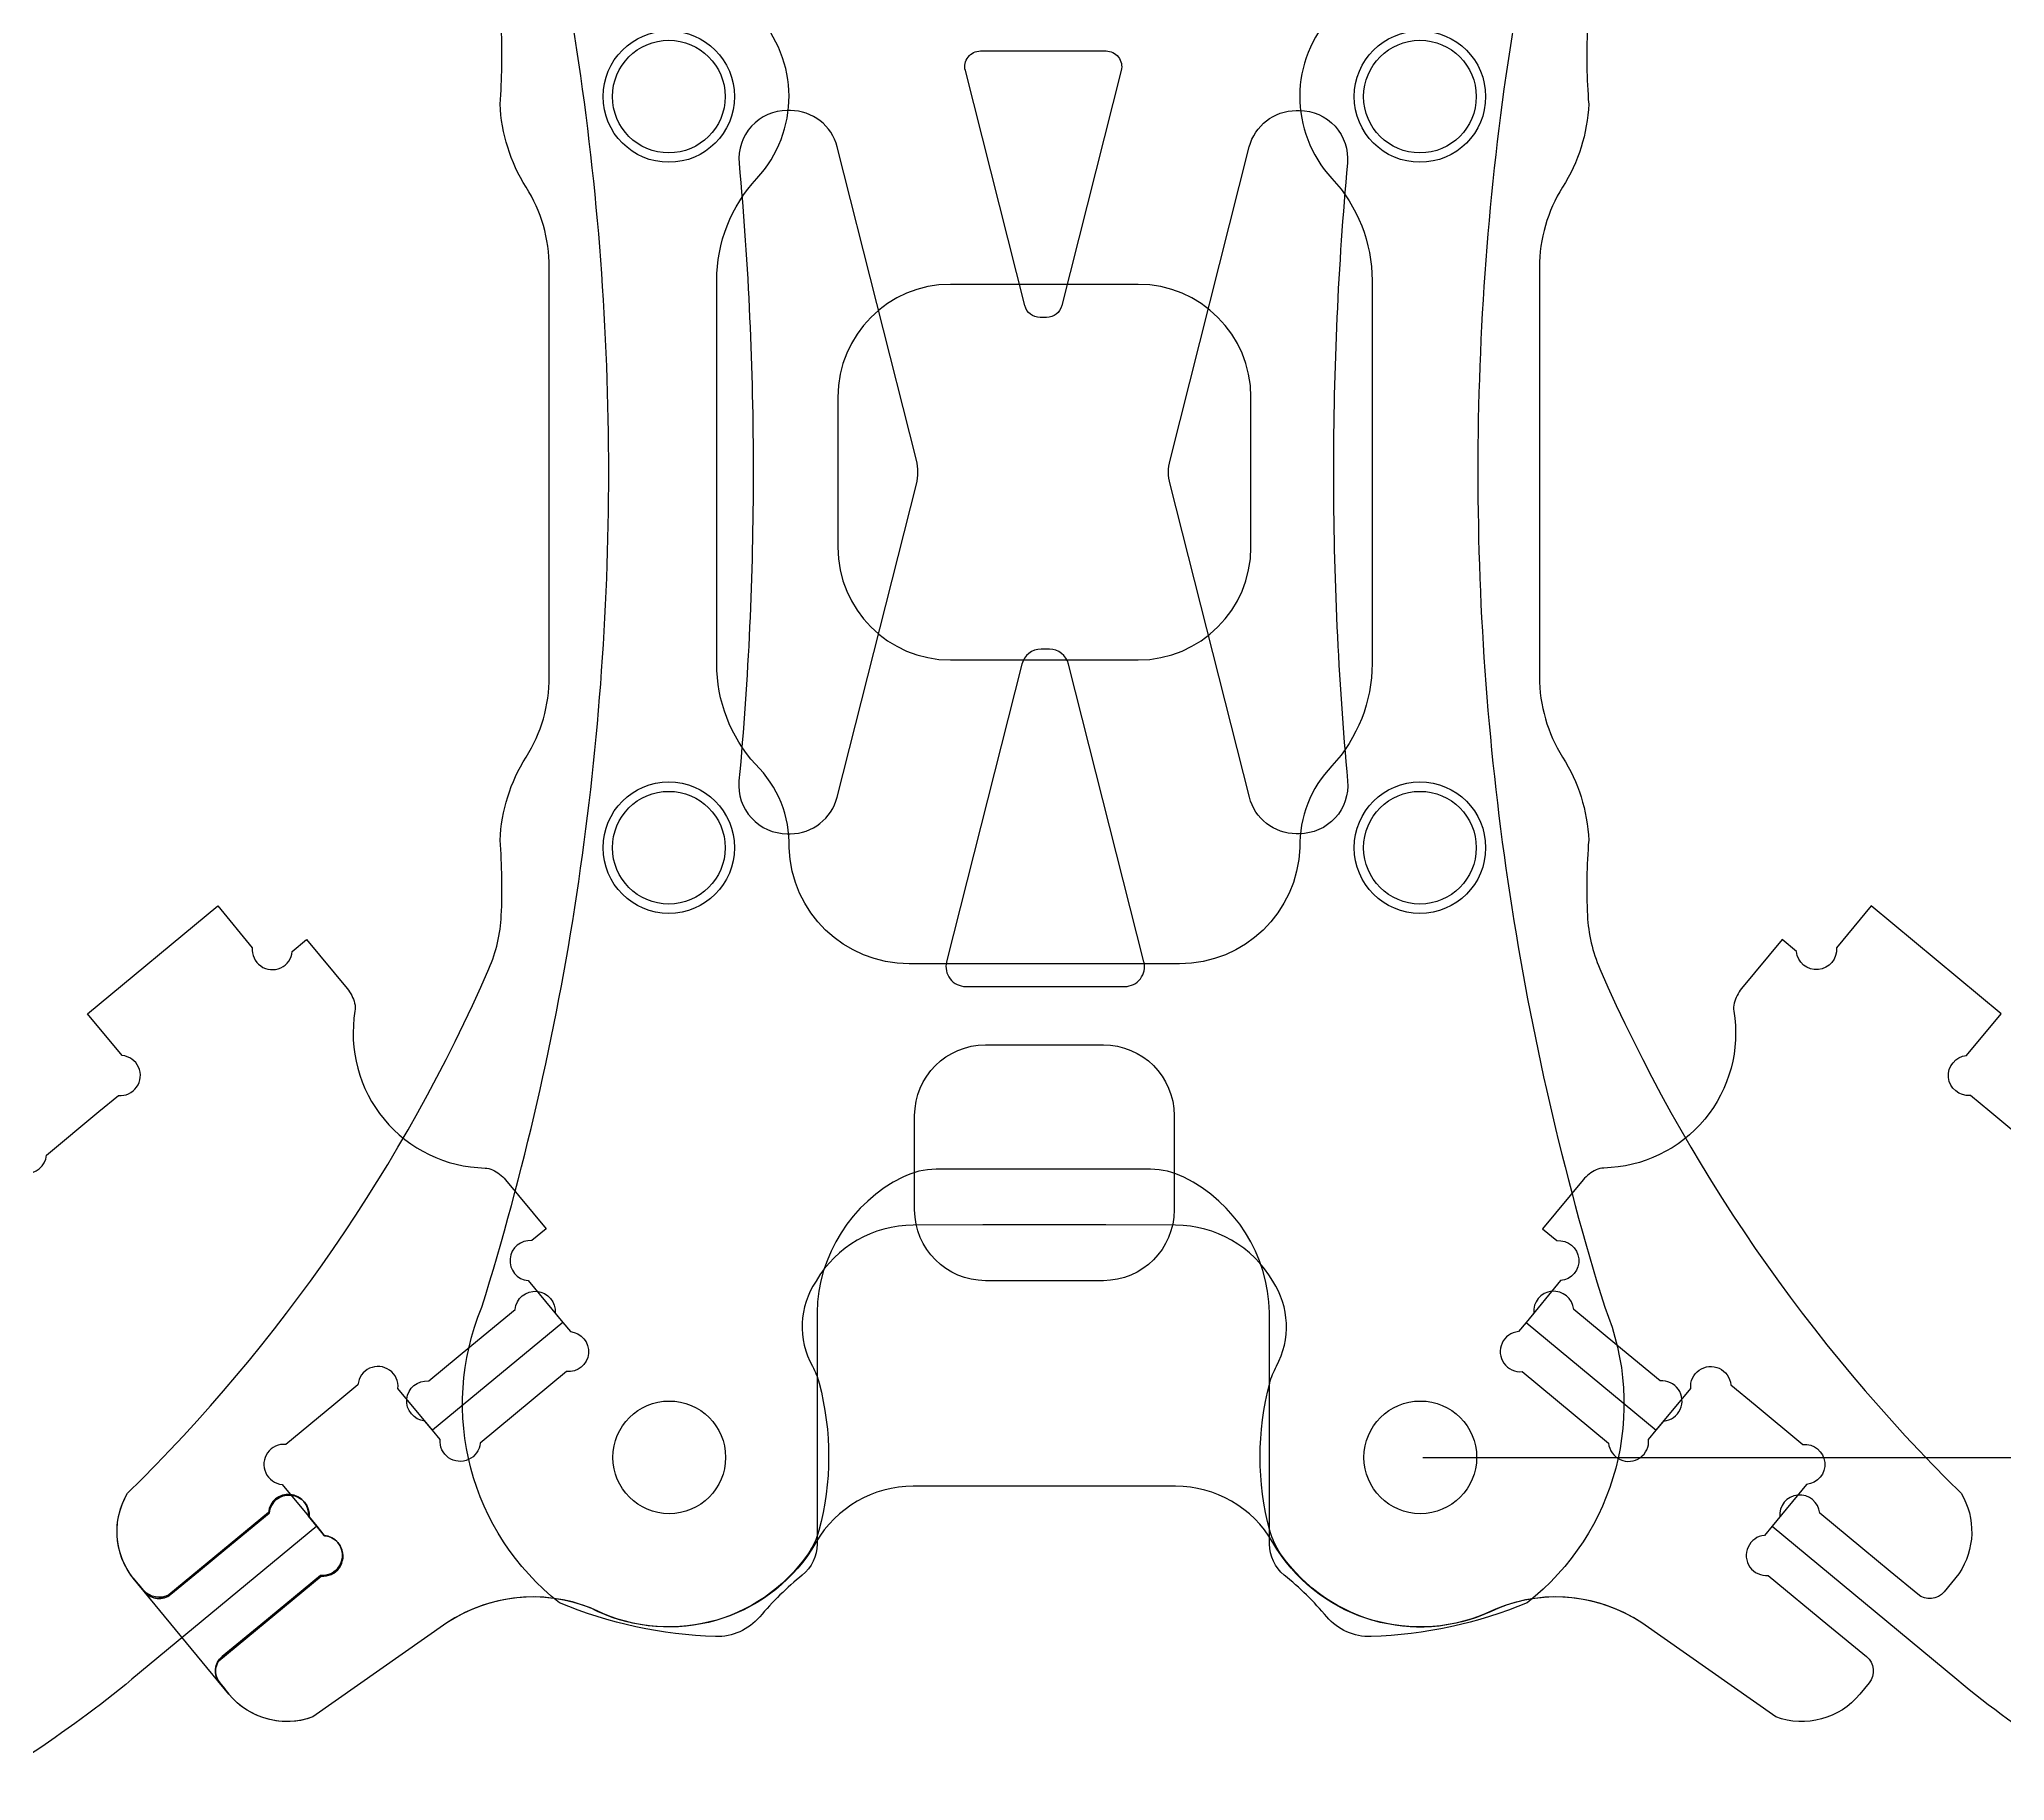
# Model space of a CAD drawing. Header units: inches. Extents: x -113 to 94, y -193 to 25.
# Drawn here: x -18.6 to 33.7, y -119 to -72.6 of the extents above; entities that cross this region are included whole.
import ezdxf

# ---------------------------------------------------------------- set-up
doc = ezdxf.new("R2010")
doc.units = ezdxf.units.IN
doc.header["$MEASUREMENT"] = 0
for name, color, linetype in [('Arms Nano', 50, 'Continuous'), ('Bottom Plate 20x20 Final 2.15', 130, 'Continuous'), ('LevenadtorX Assembly', 10, 'Continuous'), ('Mid - Plate 20x20 Final', 210, 'Continuous'), ('New Top Plate', 60, 'Continuous')]:
    doc.layers.add(name, color=color, linetype=linetype)
doc.styles.add('MyStyle', font='', dxfattribs={"height": 0.8})
doc.styles.get("Standard").update_dxf_attribs({"font": 'arial.ttf'})
doc.styles.get('MyStyle').set_extended_font_data('Audiowide')
doc.dimstyles.get("Standard").update_dxf_attribs({"dimtxt": 0.18, "dimasz": 0.18, "dimexe": 0.18, "dimexo": 0.0625, "dimgap": 0.09, "dimtad": 0, "dimtih": 1, "dimtoh": 1, "dimdec": 4, "dimzin": 0, "dimdsep": 46, "dimtxsty": 'Standard', "dimcen": 0.09, "dimadec": 0, "dimazin": 0, "dimtfac": 1, "dimtdec": 4, "dimtofl": 0, "dimtmove": 0, "dimatfit": 3, "dimfxl": 1, "dimtolj": 1, "dimtzin": 0, "dimarcsym": 0})

# ---------------------------------------------------------------- blocks, each defined once
blk = doc.blocks.new('*D5')
at = {"layer": 'Defpoints', "color": 0, "transparency": 16777216}
for p in [(18.138, -57.93), (18.138, -110.398), (40.499, -110.398)]:
    blk.add_point(p, dxfattribs=at)
at = {"layer": 'LevenadtorX Assembly', "color": 0, "lineweight": -2, "transparency": 16777216}
for p, q in [((18.201, -57.93), (40.679, -57.93)), ((40.499, -58.11), (40.499, -83.674)), ((40.499, -110.218), (40.499, -84.654)), ((18.201, -110.398), (40.679, -110.398))]:
    blk.add_line(p, q, dxfattribs=at)
at = {"layer": 'LevenadtorX Assembly', "color": 0, "transparency": 16777216}
for points in [[(40.469, -58.11), (40.529, -58.11), (40.499, -57.93)], [(40.469, -110.218), (40.529, -110.218), (40.499, -110.398)]]:
    blk.add_solid(points, dxfattribs=at)
at = {"layer": 'LevenadtorX Assembly', "color": 0, "transparency": 16777216, "insert": (40.499, -84.164), "char_height": 0.8, "attachment_point": 5, "style": 'MyStyle'}
blk.add_mtext('\\A1;52.4678', dxfattribs=at)

msp = doc.modelspace()

# ---------------------------------------------------------------- linework, layer by layer
at = {"layer": 'Arms Nano'}
for points in [[(-19.5085, -102.24923, 1), (-18.44319, -102.34926), (-17.04659, -101.19242), (-16.52807, -100.76292, 1), (-16.42804, -99.69761), (-17.34879, -98.58603), (-13.88328, -95.71545), (-12.96253, -96.82703, 1), (-11.89721, -96.92706), (-11.51724, -96.61232), (-10.436, -97.91765, -0.11022197), (-10.23786, -98.30558, -0.1050515), (-10.22886, -98.51319, 0.4572817), (-6.766, -102.69375, -0.1050515), (-6.56369, -102.74124, -0.11022197), (-6.21943, -103.00813), (-5.13819, -104.31346), (-5.51816, -104.6282, 1), (-5.61819, -105.69352), (-4.69744, -106.8051), (-8.16295, -109.67567), (-9.0837, -108.56409, 1), (-10.14901, -108.46406), (-10.79387, -108.99822), (-12.06893, -110.05437, 1), (-12.16895, -111.11969), (-11.24819, -112.23128), (-16.16771, -116.30625, -0.05637681), (-21.89658, -120.04921, -0.03135292)], [(34.6996, -102.34926), (33.303, -101.19242), (32.78449, -100.76292, -1), (32.68446, -99.69761), (33.60521, -98.58603), (30.13969, -95.71545), (29.21894, -96.82703, -1), (28.15363, -96.92706), (27.77366, -96.61232), (26.69241, -97.91765, 0.11022197), (26.49428, -98.30558, 0.1050515), (26.48528, -98.51319, -0.4572817), (23.02241, -102.69375, 0.1050515), (22.8201, -102.74124, 0.11022197), (22.47584, -103.00813), (21.3946, -104.31346), (21.77457, -104.6282, -1), (21.8746, -105.69352), (20.95385, -106.8051), (24.41936, -109.67567), (25.34011, -108.56409, -1), (26.40543, -108.46406), (27.05029, -108.99822), (28.32534, -110.05437, -1), (28.42537, -111.11969), (27.5046, -112.23128), (32.42412, -116.30625, 0.05637681), (38.153, -120.04921, 0.03135292)]]:
    msp.add_lwpolyline(points, format="xyb", dxfattribs=at)
at = {"layer": 'Bottom Plate 20x20 Final 2.15'}
msp.add_lwpolyline([(22.58866, -72.35658, 0.03097111), (22.62098, -74.36337, -0.1304282), (21.9284, -76.57472, 0.14166309), (21.31123, -78.70931), (21.31123, -82.97653), (21.31123, -85.35172), (21.31123, -89.61894, 0.14166309), (21.9284, -91.75353, -0.1304282), (22.62098, -93.96488, 0.03097111), (22.58866, -95.97167, 0.0916381), (22.91815, -97.38785, 0.09623546), (32.53939, -111.35404, -0.29044515), (32.47713, -113.49593), (32.08558, -113.97876, -0.4114325), (31.38489, -114.04423), (30.65177, -113.44226), (29.92311, -112.83869), (28.77303, -111.88605, 1), (27.70771, -111.98608), (27.50461, -112.23128), (27.3015, -112.47648, 1), (27.40153, -113.54179), (28.98938, -114.85705), (30.0179, -115.70158, -0.41421356), (30.08703, -116.4053), (29.84209, -116.7036, -0.31940668), (27.60433, -117.31086), (24.03907, -114.80878, 0.26915578), (19.88388, -114.55585, -0.37849833), (14.20944, -112.66231, 0.26698616), (11.61997, -111.16608), (9.76806, -111.16257), (6.48836, -111.16257), (4.63644, -111.16608, 0.26698616), (2.04697, -112.66231, -0.37849833), (-3.62747, -114.55585, 0.26915578), (-7.78265, -114.80878), (-11.34792, -117.31086, -0.34524894), (-13.69696, -116.55443), (-13.69696, -116.55443), (-13.81913, -116.40638, -0.3256696), (-13.85457, -115.81857), (-11.12917, -113.56105, 1), (-11.02914, -112.49573), (-11.46725, -111.96682, 1), (-12.53256, -111.86679), (-15.18251, -114.06182, -0.33877453), (-15.85579, -113.93818), (-15.97796, -113.79013), (-15.97796, -113.79013, -0.34299274), (-16.28298, -111.35404, 0.09623546), (-6.66173, -97.38785, 0.0916381), (-6.33225, -95.97167, 0.03097111), (-6.36456, -93.96488, -0.1304282), (-5.67199, -91.75353, 0.14166309), (-5.05482, -89.61894), (-5.05482, -85.35172), (-5.05482, -82.97653), (-5.05482, -78.70931, 0.14166309), (-5.67199, -76.57472, -0.1304282), (-6.36456, -74.36337, 0.03097111), (-6.33225, -72.35658, 0.0916381)], format="xyb", dxfattribs=at)
for points in [[(5.62821, -79.16413, 0.41421356), (2.62821, -82.16413), (2.62821, -86.16413, 0.41421356), (5.62821, -89.16413), (10.62821, -89.16413, 0.41421356), (13.62821, -86.16413), (13.62821, -82.16413, 0.41421356), (10.62821, -79.16413)], [(6.5581, -105.69416, -0.41421356), (4.67398, -103.81004), (4.67398, -101.29787, -0.41421356), (6.5581, -99.41375), (9.69831, -99.41375, -0.41421356), (11.58243, -101.29787), (11.58243, -103.81004, -0.41421356), (9.69831, -105.69416)], [(6.5581, -105.69416, -0.41421356), (4.67398, -103.81004), (4.67398, -101.29787, -0.41421356), (6.5581, -99.41375), (9.69831, -99.41375, -0.41421356), (11.58243, -101.29787), (11.58243, -103.81004, -0.41421356), (9.69831, -105.69416)], [(-4.69744, -106.8051), (-4.49433, -107.0503, -1), (-4.59436, -108.11561), (-6.89453, -110.0209, -1), (-7.95984, -109.92087), (-8.16295, -109.67567), (-8.36606, -109.43047, -1), (-8.26603, -108.36516), (-7.11594, -107.41251), (-5.96586, -106.45987, -1), (-4.90054, -106.5599)], [(20.95385, -106.8051), (20.75074, -107.0503, 1), (20.85077, -108.11561), (23.15094, -110.0209, 1), (24.21626, -109.92087), (24.41936, -109.67567), (24.62247, -109.43047, 1), (24.52244, -108.36516), (23.37235, -107.41251), (22.22227, -106.45987, 1), (21.15695, -106.5599)], [(-16.13348, -113.61525), (-15.82917, -113.97876, 0.4114325), (-15.12848, -114.04423), (-14.39536, -113.44226), (-13.6667, -112.83869), (-12.51662, -111.88605, -1), (-11.4513, -111.98608), (-11.24819, -112.23128), (-11.04509, -112.47648, -1), (-11.14512, -113.54179), (-12.73297, -114.85705), (-13.76149, -115.70158, 0.41421356), (-13.83062, -116.4053), (-13.58568, -116.7036)]]:
    msp.add_lwpolyline(points, format="xyb", close=True, dxfattribs=at)
at = {"layer": 'Bottom Plate 20x20 Final 2.15', "linetype": 'Continuous'}
for centre in [(-1.87179, -74.16413), (18.12821, -74.16413), (-1.87179, -94.16413), (18.12821, -94.16413)]:
    msp.add_circle(centre, 1.75, dxfattribs=at)
at = {"layer": 'Bottom Plate 20x20 Final 2.15'}
for centre in [(-1.86177, -110.39802), (18.13823, -110.39802)]:
    msp.add_circle(centre, 1.5, dxfattribs=at)
at = {"layer": 'Mid - Plate 20x20 Final'}
for points in [[(15.80746, -71.96092, 0.39597208), (15.78395, -76.34231, -0.18939025), (16.85364, -79.06504), (16.85364, -82.61018), (16.85364, -85.71807), (16.85364, -89.26322, -0.18939025), (15.78395, -91.98594, 0.19743123), (14.92646, -94.16413, -0.40441047), (11.72827, -97.25667), (4.52747, -97.25667, -0.40441047), (1.32928, -94.16413, 0.211948), (0.43413, -91.9441, -0.18571876), (-0.59723, -89.26322), (-0.59723, -85.86134), (-0.59723, -82.46691), (-0.59723, -79.06504, -0.18939025), (0.47246, -76.34231, 0.39597208), (0.44895, -71.96092, -0.10052252)], [(22.58866, -72.35658, 0.03097111), (22.62098, -74.36337, -0.1304282), (21.9284, -76.57472, 0.14166309), (21.31123, -78.70931), (21.31123, -82.97653), (21.31123, -85.35172), (21.31123, -89.61894, 0.14166309), (21.9284, -91.75353, -0.1304282), (22.62098, -93.96488, 0.03097111), (22.58866, -95.97167, 0.0916381), (22.91815, -97.38785, 0.09623546), (32.53939, -111.35404, -0.29044515), (32.47713, -113.49593), (32.08558, -113.97876, -0.4114325), (31.38489, -114.04423), (30.65177, -113.44226), (29.92311, -112.83869), (28.77303, -111.88605, 1), (27.70771, -111.98608), (27.50461, -112.23128), (27.3015, -112.47648, 1), (27.40153, -113.54179), (28.98938, -114.85705), (30.0179, -115.70158, -0.41421356), (30.08703, -116.4053), (29.84209, -116.7036, -0.31940668), (27.60433, -117.31086), (24.03907, -114.80878, 0.246715), (20.21654, -114.41036, -0.37781006), (14.41854, -112.96358, -0.08528601), (14.13393, -112.34891, -0.13165901), (14.12741, -108.42356, -0.06083528), (14.30636, -107.9729, 0.27801542), (14.20944, -105.71067, 33.27295858), (14.20947, -105.71073, 0.26698616), (11.62001, -104.21451), (9.76809, -104.21099), (6.48839, -104.21099), (4.63647, -104.21451, 0.26712566), (2.04708, -105.71124, 0.28241262), (1.95005, -107.9729, -0.06083528), (2.12901, -108.42356, -0.13165901), (2.12248, -112.34891, -0.08528601), (1.83787, -112.96358, -0.37837169), (-3.95893, -114.40734, 0.24579856), (-7.78265, -114.80878), (-11.34792, -117.31086, -0.31940668), (-13.58568, -116.7036), (-13.83062, -116.4053, -0.41421356), (-13.76149, -115.70158), (-12.73297, -114.85705), (-11.14512, -113.54179, 1), (-11.04509, -112.47648), (-11.24819, -112.23128), (-11.4513, -111.98608, 1), (-12.51662, -111.88605), (-13.6667, -112.83869), (-14.39536, -113.44226), (-15.12848, -114.04423, -0.4114325), (-15.82917, -113.97876), (-16.13348, -113.61525, -0.31059529), (-16.28298, -111.35404, 0.09623546), (-6.66173, -97.38785, 0.0916381), (-6.33225, -95.97167, 0.03097111), (-6.36456, -93.96488, -0.1304282), (-5.67199, -91.75353, 0.14166309), (-5.05482, -89.61894), (-5.05482, -85.35172), (-5.05482, -82.97653), (-5.05482, -78.70931, 0.14166309), (-5.67199, -76.57472, -0.1304282), (-6.36456, -74.36337, 0.03097111), (-6.33225, -72.35658, 0.0916381)]]:
    msp.add_lwpolyline(points, format="xyb", dxfattribs=at)
for points in [[(-4.69744, -106.8051), (-4.49433, -107.0503, -1), (-4.59436, -108.11561), (-6.89453, -110.0209, -1), (-7.95984, -109.92087), (-8.16295, -109.67567), (-8.36606, -109.43047, -1), (-8.26603, -108.36516), (-7.11594, -107.41251), (-5.96586, -106.45987, -1), (-4.90054, -106.5599)], [(20.95385, -106.8051), (20.75074, -107.0503, 1), (20.85077, -108.11561), (23.15094, -110.0209, 1), (24.21626, -109.92087), (24.41936, -109.67567), (24.62247, -109.43047, 1), (24.52244, -108.36516), (23.37235, -107.41251), (22.22227, -106.45987, 1), (21.15695, -106.5599)]]:
    msp.add_lwpolyline(points, format="xyb", close=True, dxfattribs=at)
for centre in [(-1.87179, -74.16413), (18.12821, -74.16413), (-1.87179, -94.16413), (18.12821, -94.16413), (-1.86177, -110.39802), (18.13823, -110.39802)]:
    msp.add_circle(centre, 1.5, dxfattribs=at)
at = {"layer": 'New Top Plate'}
msp.add_lwpolyline([(23.04879, -61.92483, 0.07569212), (19.66977, -84.1641, 0.07547388), (23.04879, -106.40342, -0.33712359), (20.98107, -114.26903, -0.09228706), (16.82631, -115.17083, -0.22557163), (15.65006, -114.64632, 0.04819037), (14.51461, -113.53347, -0.2244755), (14.12367, -112.70656), (14.12367, -106.53866, 0.27880566), (11.84146, -102.93778, 0.11604103), (10.94981, -102.72802), (8.29491, -102.72802), (7.90244, -102.72802), (5.24753, -102.72802, 0.11604103), (4.35588, -102.93778, 0.27880566), (2.07367, -106.53866), (2.07367, -112.70656, -0.2244755), (1.68273, -113.53347, 0.04819037), (0.54728, -114.64632, -0.22557163), (-0.62897, -115.17083, -0.09228706), (-4.78372, -114.26903, -0.33712359), (-6.85145, -106.40342, 0.07547388), (-3.47243, -84.1641, 0.0757727), (-6.85145, -61.92483, -0.33712359)], format="xyb", dxfattribs=at)
for points in [[(8.58936, -79.72929, -0.3433451), (8.18572, -80.04351), (8.01162, -80.04351, -0.3433451), (7.60798, -79.72929), (6.02345, -73.46792, -0.4888207), (6.42709, -72.94941), (9.77025, -72.94941, -0.4888207), (10.17389, -73.46792)], [(0.37402, -84.16261, -0.02285421), (-0.00348, -92.38788, 0.44119118), (1.277, -93.7918), (1.36213, -93.79183, 0.3433451), (2.60946, -92.82152), (4.72347, -84.4799, 0.12465564), (4.72358, -83.84833), (2.61243, -75.50599, 0.3433451), (1.36543, -74.53525), (1.28029, -74.53525, 0.44119118), (-0.00067, -75.93873, -0.02285421), (0.37402, -84.16413)], [(15.82332, -84.16261, 0.02285421), (16.20083, -92.38788, -0.44119118), (14.92035, -93.7918), (14.83521, -93.79183, -0.3433451), (13.58788, -92.82152), (11.47387, -84.4799, -0.12465564), (11.47377, -83.84833), (13.58492, -75.50599, -0.3433451), (14.83191, -74.53525), (14.91705, -74.53525, -0.44119118), (16.19801, -75.93873, 0.02285421), (15.82332, -84.16413)], [(8.77255, -89.27572, 0.3433451), (8.2615, -88.87788), (8.04108, -88.87788, 0.3433451), (7.53003, -89.27572), (5.52387, -97.20319, 0.4888207), (6.03492, -97.85967), (10.26766, -97.85967, 0.4888207), (10.77871, -97.20319)]]:
    msp.add_lwpolyline(points, format="xyb", close=True, dxfattribs=at)
for centre in [(-1.86177, -110.39802), (18.13823, -110.39802)]:
    msp.add_circle(centre, 1.5, dxfattribs=at)

# ---------------------------------------------------------------- dimensions: what is measured, and where the dimension line sits
at = {"layer": 'LevenadtorX Assembly'}
dim = msp.add_linear_dim(base=(40.49858, -110.39802), p1=(18.13823, -57.93023), p2=(18.13823, -110.39802), angle=90, dimstyle='Standard', override={"dimtxsty": 'MyStyle'}, dxfattribs=at)
dim.commit()
dim.dimension.update_dxf_attribs({"geometry": '*D5', "text_midpoint": (40.49858, -84.16413)})

doc.saveas('drawing.dxf')
